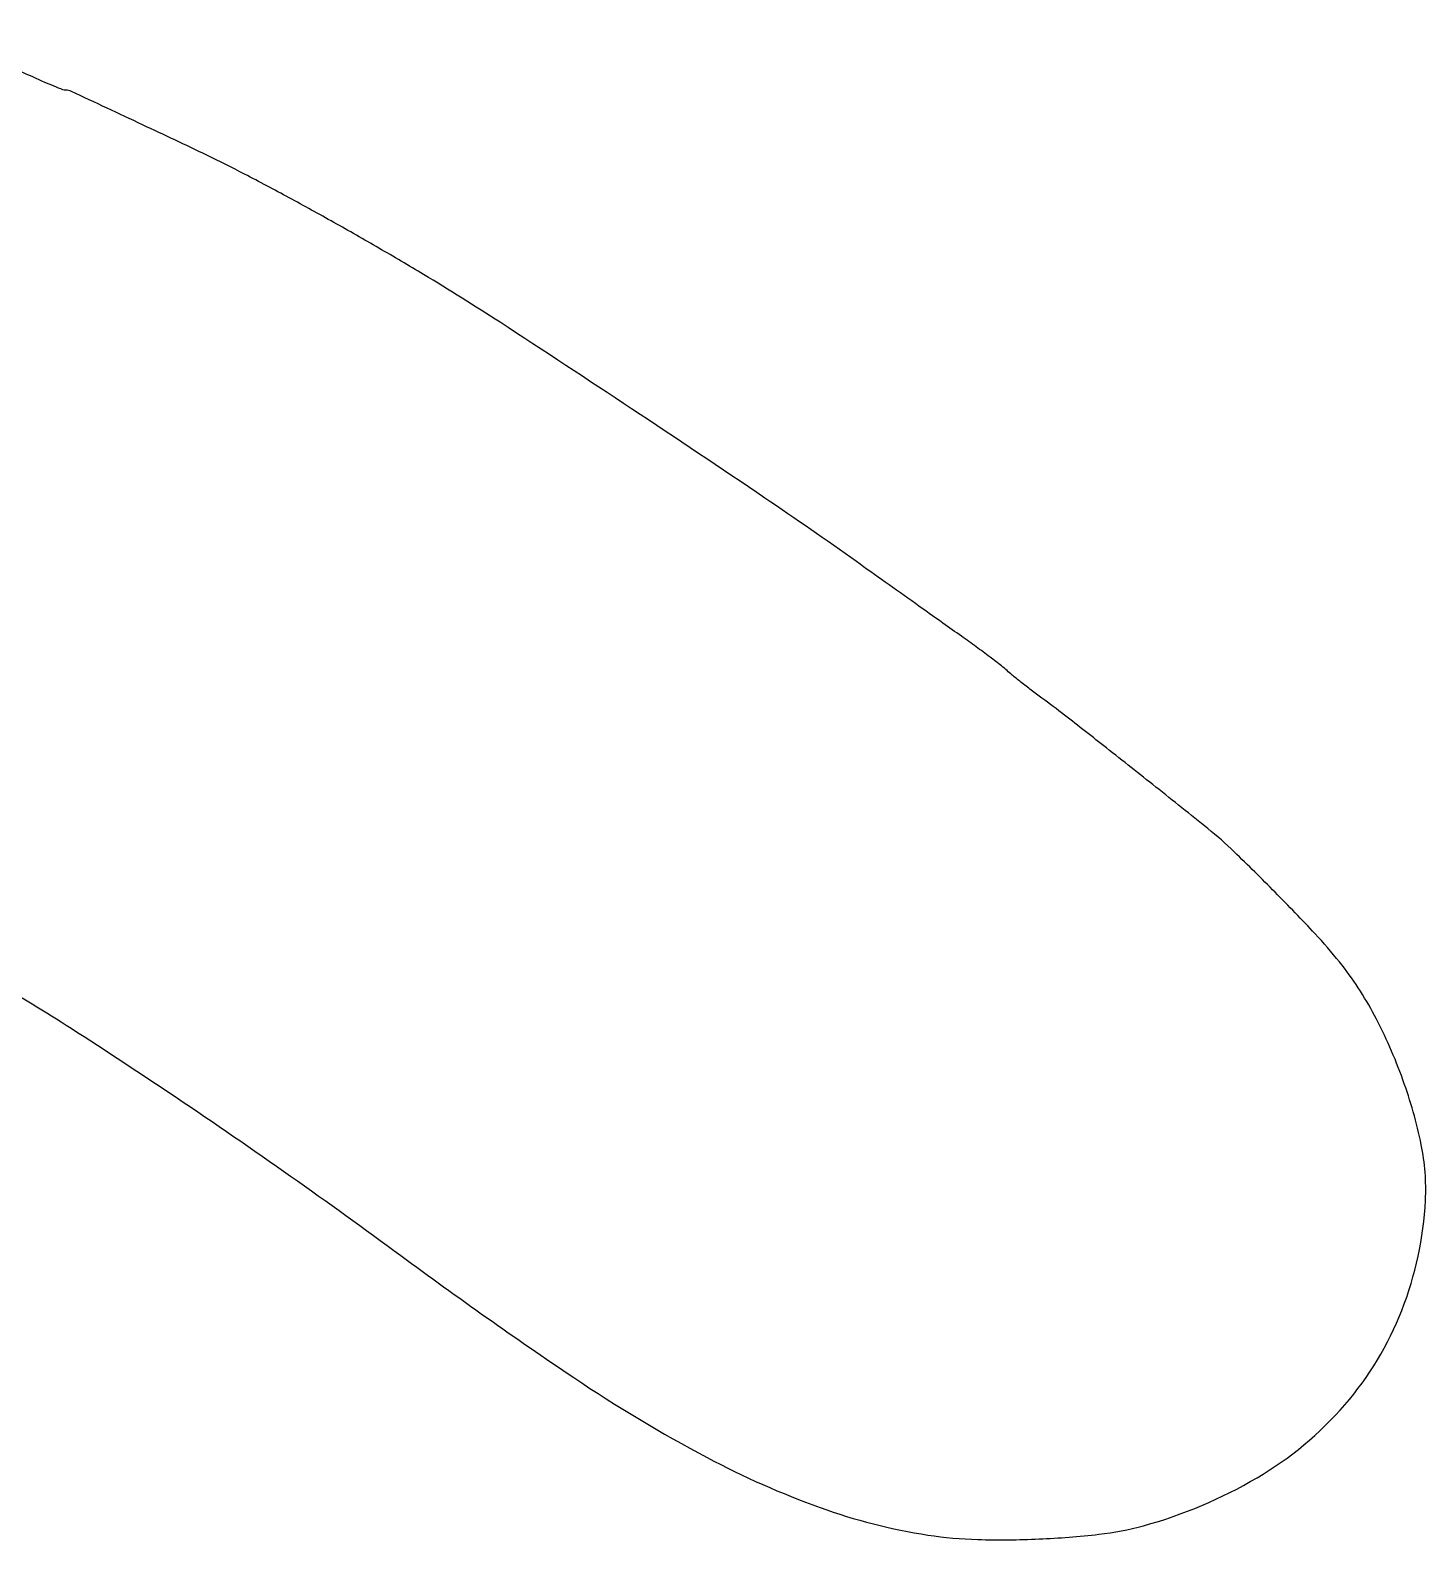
# Model space of a CAD drawing. Extents: x 123 to 7564, y 148 to 3762.
# Drawn here: x 3911.1 to 4125.5, y 1725.2 to 1957.2 of the extents above; entities that cross this region are included whole.
import ezdxf

# ---------------------------------------------------------------- set-up
doc = ezdxf.new("R2010")
doc.units = 0

msp = doc.modelspace()

# ---------------------------------------------------------------- linework, layer by layer
msp.add_lwpolyline([(3905.25, 1811.150036, -0.013445), (3917.327477, 1803.838555, -0.005383), (3933.472734, 1793.214011, -0.005214), (3951.0677, 1781.093475, -0.005589), (3968, 1768.881785, 0.010705), (3994.578261, 1750.123773, 0.026382), (4015.049131, 1737.84115, 0.03536), (4032.428169, 1730.142982, 0.048406), (4049, 1725.919338, 0.031785), (4056.639737, 1725.23552, 0.017279), (4066.066829, 1725.3188, 0.01722), (4075.272861, 1726.036708, 0.039187), (4082.116643, 1727.35713, 0.065507), (4099.555573, 1734.725211, 0.081811), (4113.050649, 1745.950692, 0.085662), (4121.799072, 1760.453489, 0.080389), (4125.43162, 1777.376218, 0.063484), (4124.783884, 1785.906932, 0.03585), (4121.97014, 1795.908129, 0.035076), (4117.605238, 1805.787129, 0.04663), (4112.231932, 1814, 0.020583), (4108.477646, 1818.335183, 0.005937), (4102.326678, 1824.720011, 0.005799), (4096.058847, 1830.927723, 0.023069), (4092, 1834.508136, 0.001168), (4084.019841, 1840.887623, 0.001367), (4076.418025, 1846.901731, 0.001272), (4069.967361, 1851.94998, 0.007285), (4066.5, 1854.569091, -0.004238), (4064.869134, 1855.78545, -0.004376), (4063.276537, 1857.016526, -0.004231), (4061.915401, 1858.106623, -0.018659), (4061.14353, 1858.785041, 0.024553), (4060.30315, 1859.506303, 0.00364), (4058.527737, 1860.864097, 0.004094), (4056.403688, 1862.437054, 0.003513), (4054.14353, 1864.058154, -0.000543), (4051.268224, 1866.094713, -0.000182), (4047.073412, 1869.075018, -0.000181), (4042.433824, 1872.376404, -0.000207), (4038, 1875.536569, 0.006258), (4023.955115, 1885.292813, 0.002172), (4003.467211, 1899.018453, 0.001995), (3983.240598, 1912.326179, 0.009486), (3971.5, 1919.670123, 0.003573), (3964.622586, 1923.726133, 0.003619), (3957.717082, 1927.665949, 0.003657), (3950.828032, 1931.464586, 0.003848), (3944, 1935.097017, 0.008637), (3938.194629, 1938.001818, 0.002002), (3928.327822, 1942.679038, 0.000322), (3917.391585, 1947.801098, 0.109781), (3916.496597, 1948, -0.091478), (3916.091444, 1948.074751, -0.004095), (3914.762081, 1948.595088, -0.006768), (3913.191047, 1949.249723, -0.004779), (3911.443297, 1950.025831, 0.024355), (3893.522322, 1957.157954, 0.012405)], format="xyb")

doc.saveas('drawing.dxf')
